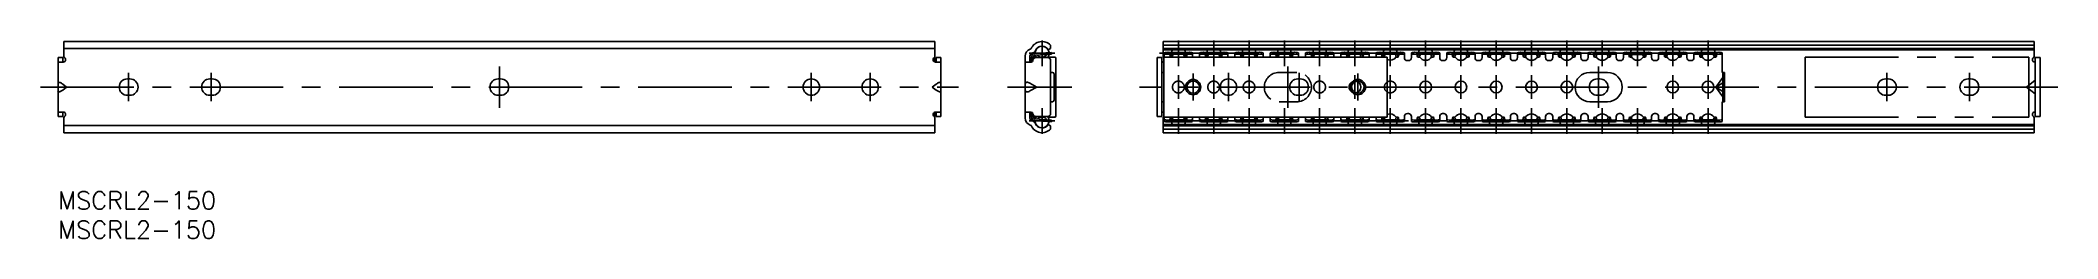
# Model space of a CAD drawing. Extents: x -3 to 340, y -8 to 26.
import ezdxf

# ---------------------------------------------------------------- set-up
doc = ezdxf.new("R2010")
doc.units = 0
doc.header["$LTSCALE"] = 0.5
for name, pattern in [('CENTER', [50.8, 31.75, -6.35, 6.35, -6.35]), ('DASHED', [19.05, 12.7, -6.35]), ('PHANTOM', [63.5, 31.75, -6.35, 6.35, -6.35, 6.35, -6.35])]:
    doc.linetypes.add(name, pattern=pattern)
for name, color, linetype in [('MSM_CENTER', 1, 'CENTER'), ('MSM_CONTINUOUS', 7, 'CONTINUOUS'), ('MSM_DASHED', 4, 'DASHED'), ('MSM_IMAGINARY', 6, 'PHANTOM'), ('MSM_NARROW', 5, 'CONTINUOUS'), ('MSM_PART_NUMBER', 7, 'CONTINUOUS')]:
    doc.layers.add(name, color=color, linetype=linetype)
doc.styles.get("Standard").update_dxf_attribs({"font": 'txt.shx', "height": 1.5, "bigfont": 'bigfont.shx'})

# ---------------------------------------------------------------- blocks, each defined once
blk = doc.blocks.new('*U29')
at = {"layer": 'MSM_PART_NUMBER'}
blk.add_text('MSCRL2-150', height=3, dxfattribs=at).set_placement((0, -3))
blk = doc.blocks.new('*U30')
at = {"layer": 'MSM_PART_NUMBER'}
blk.add_text('MSCRL2-150', height=3, dxfattribs=at).set_placement((0, -8))

msp = doc.modelspace()

# ---------------------------------------------------------------- linework, layer by layer
at = {"layer": 'MSM_CENTER'}
for p, q in [((167.2, 25.69), (167.2, 21.31)), ((190.37, 25.69), (190.37, 21.31)), ((196.37, 25.69), (196.37, 21.31)), ((202.37, 25.69), (202.37, 21.31)), ((208.37, 25.69), (208.37, 21.31)), ((214.37, 25.69), (214.37, 21.31)), ((220.37, 25.69), (220.37, 21.31)), ((226.37, 21.31), (226.37, 25.69)), ((232.37, 25.69), (232.37, 21.31)), ((238.37, 25.69), (238.37, 21.31)), ((244.37, 25.69), (244.37, 21.31)), ((250.37, 25.69), (250.37, 21.31)), ((256.37, 25.69), (256.37, 21.31)), ((262.37, 25.69), (262.37, 21.31)), ((268.37, 25.69), (268.37, 21.31)), ((274.37, 25.69), (274.37, 21.31)), ((280.37, 25.69), (280.37, 21.31)), ((75, 14.25), (75, 21.25)), ((169.39, 23.5), (165.01, 23.5)), ((187.18, 23.5), (282.56, 23.5)), ((208.97, 21.25), (208.97, 14.25)), ((261.77, 21.25), (261.77, 14.25)), ((-3, 17.75), (153, 17.75)), ((12, 15.35), (12, 20.15)), ((26, 15.35), (26, 20.15)), ((128, 15.35), (128, 20.15)), ((138, 15.35), (138, 20.15)), ((172.25, 17.75), (161.35, 17.75)), ((339.77, 17.75), (183.77, 17.75)), ((190.37, 19.75), (190.37, 15.75)), ((192.87, 20.05), (192.87, 15.45)), ((196.37, 19.75), (196.37, 15.75)), ((198.87, 20.15), (198.87, 15.35)), ((202.37, 19.75), (202.37, 15.75)), ((210.87, 20.15), (210.87, 15.35)), ((214.37, 19.75), (214.37, 15.75)), ((220.37, 19.75), (220.37, 15.75)), ((220.87, 20.05), (220.87, 15.45)), ((226.37, 19.75), (226.37, 15.75)), ((232.37, 19.75), (232.37, 15.75)), ((238.37, 19.75), (238.37, 15.75)), ((244.37, 19.75), (244.37, 15.75)), ((250.37, 19.75), (250.37, 15.75)), ((256.37, 19.75), (256.37, 15.75)), ((274.37, 19.75), (274.37, 15.75)), ((280.37, 19.75), (280.37, 15.75)), ((310.77, 20.15), (310.77, 15.35)), ((324.77, 20.15), (324.77, 15.35)), ((167.2, 14.19), (167.2, 9.81)), ((190.37, 9.81), (190.37, 14.19)), ((196.37, 9.81), (196.37, 14.19)), ((202.37, 9.81), (202.37, 14.19)), ((208.37, 9.81), (208.37, 14.19)), ((214.37, 9.81), (214.37, 14.19)), ((220.37, 9.81), (220.37, 14.19)), ((226.37, 14.19), (226.37, 9.81)), ((232.37, 9.81), (232.37, 14.19)), ((238.37, 9.81), (238.37, 14.19)), ((244.37, 9.81), (244.37, 14.19)), ((250.37, 9.81), (250.37, 14.19)), ((256.37, 9.81), (256.37, 14.19)), ((262.37, 9.81), (262.37, 14.19)), ((268.37, 9.81), (268.37, 14.19)), ((274.37, 9.81), (274.37, 14.19)), ((280.37, 9.81), (280.37, 14.19)), ((169.39, 12), (165.01, 12)), ((188.18, 12), (282.56, 12))]:
    msp.add_line(p, q, dxfattribs=at)
at = {"layer": 'MSM_CONTINUOUS'}
for p, q in [((149, 25.5), (1, 25.5)), ((1, 25.5), (1, 22.97)), ((1, 24.3), (149, 24.3)), ((149, 22.97), (149, 25.5)), ((165.37, 24.3), (165.17, 24.22)), ((168.24, 24.1), (168.63, 24.33)), ((168.63, 24.33), (168.63, 24.9)), ((335.77, 25.5), (187.77, 25.5)), ((187.77, 22.97), (187.77, 25.5)), ((335.77, 24.9), (187.77, 24.9)), ((335.77, 24.33), (187.77, 24.33)), ((335.77, 24.1), (187.77, 24.1)), ((335.77, 22.97), (335.77, 25.5)), ((0.8, 22.75), (0, 22.75)), ((0, 12.75), (0, 22.75)), ((0, 22), (0.9, 22)), ((0.8, 22.75), (0.8, 22)), ((148.8, 22.14), (148.8, 22.66)), ((148.9, 22.75), (148.9, 22.05)), ((149.1, 22), (150, 22)), ((149.2, 22.75), (150, 22.75)), ((149.2, 22.75), (149.2, 22)), ((150, 22.75), (150, 12.75)), ((164.35, 12.49), (164.35, 23.01)), ((164.35, 22), (165.35, 22)), ((165.15, 22), (165.15, 23.01)), ((165.4, 22), (165.4, 22.85)), ((165.47, 23.48), (165.66, 23.55)), ((165.7, 22.85), (165.7, 22.47)), ((165.9, 22.75), (165.9, 22.68)), ((165.96, 23.45), (168.78, 23.65)), ((168.8, 23.35), (165.98, 23.15)), ((166.09, 22.85), (166, 22.85)), ((168.15, 22.75), (166.15, 22.75)), ((166.26, 22.75), (166.25, 22.77)), ((168.15, 22.77), (168.14, 22.75)), ((169.35, 22.85), (168.31, 22.85)), ((168.65, 13.25), (168.65, 22.25)), ((168.78, 23.65), (168.8, 23.35)), ((169.55, 12.85), (169.55, 22.65)), ((187.57, 22.75), (186.77, 22.75)), ((186.77, 12.75), (186.77, 22.75)), ((187.57, 12.75), (187.57, 22.75)), ((187.57, 22), (187.67, 22)), ((187.87, 22.85), (225.87, 22.85)), ((187.87, 12.65), (187.87, 22.85)), ((187.97, 23.59), (187.97, 22.85)), ((191.97, 23.65), (188.77, 23.65)), ((191.97, 23.35), (188.77, 23.35)), ((188.91, 23.25), (188.91, 23.23)), ((189.15, 23.3), (189.49, 23.3)), ((191.24, 23.3), (191.58, 23.3)), ((191.82, 23.25), (191.82, 23.23)), ((192.77, 22.85), (192.77, 23.59)), ((193.97, 23.59), (193.97, 22.85)), ((197.97, 23.65), (194.77, 23.65)), ((197.97, 23.35), (194.77, 23.35)), ((194.91, 23.25), (194.91, 23.23)), ((195.15, 23.3), (195.49, 23.3)), ((197.24, 23.3), (197.58, 23.3)), ((197.82, 23.25), (197.82, 23.23)), ((198.77, 22.85), (198.77, 23.59)), ((199.97, 23.59), (199.97, 22.85)), ((203.97, 23.65), (200.77, 23.65)), ((203.97, 23.35), (200.77, 23.35)), ((200.91, 23.25), (200.91, 23.23)), ((201.15, 23.3), (201.49, 23.3)), ((203.24, 23.3), (203.58, 23.3)), ((203.82, 23.25), (203.82, 23.23)), ((204.77, 22.85), (204.77, 23.59)), ((205.97, 23.59), (205.97, 22.85)), ((209.97, 23.65), (206.77, 23.65)), ((209.97, 23.35), (206.77, 23.35)), ((206.91, 23.25), (206.91, 23.23)), ((207.15, 23.3), (207.49, 23.3)), ((209.24, 23.3), (209.58, 23.3)), ((209.82, 23.25), (209.82, 23.23)), ((210.77, 22.85), (210.77, 23.59)), ((211.97, 23.59), (211.97, 22.85)), ((215.97, 23.65), (212.77, 23.65)), ((215.97, 23.35), (212.77, 23.35)), ((212.91, 23.25), (212.91, 23.23)), ((213.15, 23.3), (213.49, 23.3)), ((215.24, 23.3), (215.58, 23.3)), ((215.82, 23.25), (215.82, 23.23)), ((216.77, 22.85), (216.77, 23.59)), ((217.97, 23.59), (217.97, 22.85)), ((221.97, 23.65), (218.77, 23.65)), ((221.97, 23.35), (218.77, 23.35)), ((218.91, 23.25), (218.91, 23.23)), ((219.15, 23.3), (219.49, 23.3)), ((221.24, 23.3), (221.58, 23.3)), ((221.82, 23.25), (221.82, 23.23)), ((222.77, 22.85), (222.77, 23.59)), ((223.97, 23.59), (223.97, 22.85)), ((227.97, 23.65), (224.77, 23.65)), ((227.97, 23.35), (224.77, 23.35)), ((224.91, 23.25), (224.91, 23.23)), ((225.49, 23.3), (225.15, 23.3)), ((225.87, 12.65), (225.87, 22.85)), ((227.58, 23.3), (227.24, 23.3)), ((227.39, 22.84), (227.69, 22.84)), ((227.82, 23.25), (227.82, 23.23)), ((228.77, 22.75), (228.77, 23.59)), ((229.47, 22.25), (229.27, 22.25)), ((229.97, 23.59), (229.97, 22.75)), ((233.97, 23.65), (230.77, 23.65)), ((233.97, 23.35), (230.77, 23.35)), ((230.91, 23.25), (230.91, 23.23)), ((231.05, 22.84), (231.34, 22.84)), ((231.49, 23.3), (231.15, 23.3)), ((233.58, 23.3), (233.24, 23.3)), ((233.39, 22.84), (233.69, 22.84)), ((233.82, 23.25), (233.82, 23.23)), ((234.77, 22.75), (234.77, 23.59)), ((235.47, 22.25), (235.27, 22.25)), ((235.97, 23.59), (235.97, 22.75)), ((239.97, 23.65), (236.77, 23.65)), ((239.97, 23.35), (236.77, 23.35)), ((236.91, 23.25), (236.91, 23.23)), ((237.05, 22.84), (237.34, 22.84)), ((237.49, 23.3), (237.15, 23.3)), ((239.58, 23.3), (239.24, 23.3)), ((239.39, 22.84), (239.69, 22.84)), ((239.82, 23.25), (239.82, 23.23)), ((240.77, 22.75), (240.77, 23.59)), ((241.47, 22.25), (241.27, 22.25)), ((241.97, 23.59), (241.97, 22.75)), ((245.97, 23.65), (242.77, 23.65)), ((245.97, 23.35), (242.77, 23.35)), ((242.91, 23.25), (242.91, 23.23)), ((243.05, 22.84), (243.34, 22.84)), ((243.49, 23.3), (243.15, 23.3)), ((245.58, 23.3), (245.24, 23.3)), ((245.39, 22.84), (245.69, 22.84)), ((245.82, 23.25), (245.82, 23.23)), ((246.77, 22.75), (246.77, 23.59)), ((247.47, 22.25), (247.27, 22.25)), ((247.97, 23.59), (247.97, 22.75)), ((251.97, 23.65), (248.77, 23.65)), ((251.97, 23.35), (248.77, 23.35)), ((248.91, 23.25), (248.91, 23.23)), ((249.05, 22.84), (249.34, 22.84)), ((249.49, 23.3), (249.15, 23.3)), ((251.58, 23.3), (251.24, 23.3)), ((251.39, 22.84), (251.69, 22.84)), ((251.82, 23.25), (251.82, 23.23)), ((252.77, 22.75), (252.77, 23.59)), ((253.47, 22.25), (253.27, 22.25)), ((253.97, 23.59), (253.97, 22.75)), ((257.97, 23.65), (254.77, 23.65)), ((257.97, 23.35), (254.77, 23.35)), ((254.91, 23.25), (254.91, 23.23)), ((255.05, 22.84), (255.34, 22.84)), ((255.49, 23.3), (255.15, 23.3)), ((257.58, 23.3), (257.24, 23.3)), ((257.39, 22.84), (257.69, 22.84)), ((257.82, 23.25), (257.82, 23.23)), ((258.77, 22.75), (258.77, 23.59)), ((259.47, 22.25), (259.27, 22.25)), ((259.97, 23.59), (259.97, 22.75)), ((263.97, 23.65), (260.77, 23.65)), ((263.97, 23.35), (260.77, 23.35)), ((260.91, 23.25), (260.91, 23.23)), ((261.05, 22.84), (261.34, 22.84)), ((261.49, 23.3), (261.15, 23.3)), ((263.58, 23.3), (263.24, 23.3)), ((263.39, 22.84), (263.69, 22.84)), ((263.82, 23.25), (263.82, 23.23)), ((264.77, 22.75), (264.77, 23.59)), ((265.47, 22.25), (265.27, 22.25)), ((265.97, 23.59), (265.97, 22.75)), ((269.97, 23.65), (266.77, 23.65)), ((269.97, 23.35), (266.77, 23.35)), ((266.91, 23.25), (266.91, 23.23)), ((267.05, 22.84), (267.34, 22.84)), ((269.58, 23.3), (267.15, 23.3)), ((269.39, 22.84), (269.69, 22.84)), ((269.82, 23.25), (269.82, 23.23)), ((270.77, 22.75), (270.77, 23.59)), ((271.47, 22.25), (271.27, 22.25)), ((271.97, 23.59), (271.97, 22.75)), ((275.97, 23.65), (272.77, 23.65)), ((275.97, 23.35), (272.77, 23.35)), ((272.91, 23.25), (272.91, 23.23)), ((273.05, 22.84), (273.34, 22.84)), ((273.49, 23.3), (273.15, 23.3)), ((275.58, 23.3), (275.24, 23.3)), ((275.39, 22.84), (275.69, 22.84)), ((275.82, 23.25), (275.82, 23.23)), ((276.77, 22.75), (276.77, 23.59)), ((277.47, 22.25), (277.27, 22.25)), ((277.97, 23.59), (277.97, 22.75)), ((281.97, 23.65), (278.77, 23.65)), ((281.97, 23.35), (278.77, 23.35)), ((278.91, 23.25), (278.91, 23.23)), ((279.05, 22.84), (279.34, 22.84)), ((279.49, 23.3), (279.15, 23.3)), ((281.58, 23.3), (281.24, 23.3)), ((281.39, 22.84), (281.69, 22.84)), ((281.82, 23.25), (281.82, 23.23)), ((282.77, 20.25), (282.77, 23.59)), ((335.97, 22), (335.87, 22)), ((335.97, 22.75), (336.77, 22.75)), ((335.97, 12.75), (335.97, 22.75)), ((336.77, 12.75), (336.77, 22.75)), ((1.46, 17.75), (0.8, 18.26)), ((0.8, 17.24), (1.46, 17.75)), ((11.8, 19.15), (12.2, 19.15)), ((25.8, 19.15), (26.2, 19.15)), ((74.8, 19.15), (75.2, 19.15)), ((148.54, 17.75), (149.2, 18.26)), ((149.2, 17.24), (148.54, 17.75)), ((165.15, 18.41), (166.29, 17.75)), ((166.29, 17.75), (165.15, 17.09)), ((168.65, 20.25), (168.95, 20.25)), ((169.25, 19.95), (169.25, 15.55)), ((187.57, 20.25), (187.87, 20.25)), ((211.07, 19.15), (210.67, 19.15)), ((263.27, 20.25), (260.27, 20.25)), ((261.97, 19.15), (261.57, 19.15)), ((282.87, 19.4), (281.67, 17.75)), ((282.87, 18.5), (281.67, 17.75)), ((282.87, 17), (281.67, 17.75)), ((282.87, 16.1), (281.67, 17.75)), ((283.17, 20.25), (282.77, 20.25)), ((282.87, 15.25), (282.87, 20.25)), ((283.17, 20.25), (283.17, 15.25)), ((310.97, 19.15), (310.57, 19.15)), ((324.97, 19.15), (324.57, 19.15)), ((335.97, 18.9), (334.47, 17.75)), ((334.47, 17.75), (335.97, 16.6)), ((12.2, 16.35), (11.8, 16.35)), ((26.2, 16.35), (25.8, 16.35)), ((75.2, 16.35), (74.8, 16.35)), ((168.95, 15.25), (168.65, 15.25)), ((187.87, 15.25), (187.57, 15.25)), ((210.67, 16.35), (211.07, 16.35)), ((260.27, 15.25), (263.27, 15.25)), ((261.57, 16.35), (261.97, 16.35)), ((283.17, 15.25), (282.77, 15.25)), ((282.77, 15.25), (282.77, 11.91)), ((310.57, 16.35), (310.97, 16.35)), ((324.57, 16.35), (324.97, 16.35)), ((0.9, 13.5), (0, 13.5)), ((0.8, 12.75), (0, 12.75)), ((0.8, 13.5), (0.8, 12.75)), ((1, 10), (1, 12.53)), ((1, 11.2), (149, 11.2)), ((148.8, 13.36), (148.8, 12.84)), ((148.9, 13.45), (148.9, 12.75)), ((149, 10), (149, 12.53)), ((149.1, 13.5), (150, 13.5)), ((149.2, 13.5), (149.2, 12.75)), ((149.2, 12.75), (150, 12.75)), ((165.35, 13.5), (164.35, 13.5)), ((165.15, 12.49), (165.15, 13.5)), ((165.17, 11.28), (165.37, 11.2)), ((165.4, 13.5), (165.4, 12.65)), ((165.66, 11.95), (165.47, 12.02)), ((165.7, 12.65), (165.7, 13.03)), ((165.9, 12.82), (165.9, 12.75)), ((165.96, 12.05), (168.78, 11.85)), ((168.8, 12.15), (165.98, 12.35)), ((166, 12.65), (166.09, 12.65)), ((166.15, 12.75), (168.15, 12.75)), ((166.25, 12.73), (166.26, 12.75)), ((168.14, 12.75), (168.15, 12.73)), ((168.63, 11.17), (168.24, 11.4)), ((168.31, 12.65), (169.35, 12.65)), ((168.63, 10.6), (168.63, 11.17)), ((168.78, 11.85), (168.8, 12.15)), ((187.57, 12.75), (186.77, 12.75)), ((187.67, 13.5), (187.57, 13.5)), ((187.77, 10), (187.77, 12.53)), ((335.77, 11.4), (187.77, 11.4)), ((335.77, 11.17), (187.77, 11.17)), ((335.77, 10.6), (187.77, 10.6)), ((187.87, 12.65), (225.87, 12.65)), ((187.97, 11.91), (187.97, 12.65)), ((191.97, 12.15), (188.77, 12.15)), ((191.97, 11.85), (188.77, 11.85)), ((188.91, 12.25), (188.91, 12.27)), ((189.15, 12.2), (189.49, 12.2)), ((191.24, 12.2), (191.58, 12.2)), ((191.82, 12.25), (191.82, 12.27)), ((192.77, 12.65), (192.77, 11.91)), ((193.97, 11.91), (193.97, 12.65)), ((197.97, 12.15), (194.77, 12.15)), ((197.97, 11.85), (194.77, 11.85)), ((194.91, 12.25), (194.91, 12.27)), ((195.15, 12.2), (195.49, 12.2)), ((197.24, 12.2), (197.58, 12.2)), ((197.82, 12.25), (197.82, 12.27)), ((198.77, 12.65), (198.77, 11.91)), ((199.97, 11.91), (199.97, 12.65)), ((203.97, 12.15), (200.77, 12.15)), ((203.97, 11.85), (200.77, 11.85)), ((200.91, 12.25), (200.91, 12.27)), ((201.15, 12.2), (201.49, 12.2)), ((203.24, 12.2), (203.58, 12.2)), ((203.82, 12.25), (203.82, 12.27)), ((204.77, 12.65), (204.77, 11.91)), ((205.97, 11.91), (205.97, 12.65)), ((209.97, 12.15), (206.77, 12.15)), ((209.97, 11.85), (206.77, 11.85)), ((206.91, 12.25), (206.91, 12.27)), ((207.15, 12.2), (207.49, 12.2)), ((209.24, 12.2), (209.58, 12.2)), ((209.82, 12.25), (209.82, 12.27)), ((210.77, 12.65), (210.77, 11.91)), ((211.97, 11.91), (211.97, 12.65)), ((215.97, 12.15), (212.77, 12.15)), ((215.97, 11.85), (212.77, 11.85)), ((212.91, 12.25), (212.91, 12.27)), ((213.15, 12.2), (213.49, 12.2)), ((215.24, 12.2), (215.58, 12.2)), ((215.82, 12.25), (215.82, 12.27)), ((216.77, 12.65), (216.77, 11.91)), ((217.97, 11.91), (217.97, 12.65)), ((221.97, 12.15), (218.77, 12.15)), ((221.97, 11.85), (218.77, 11.85)), ((218.91, 12.25), (218.91, 12.27)), ((219.15, 12.2), (219.49, 12.2)), ((221.24, 12.2), (221.58, 12.2)), ((221.82, 12.25), (221.82, 12.27)), ((222.77, 12.65), (222.77, 11.91)), ((223.97, 11.91), (223.97, 12.65)), ((227.97, 12.15), (224.77, 12.15)), ((227.97, 11.85), (224.77, 11.85)), ((224.91, 12.25), (224.91, 12.27)), ((225.49, 12.2), (225.15, 12.2)), ((227.58, 12.2), (227.24, 12.2)), ((227.39, 12.66), (227.69, 12.66)), ((227.82, 12.25), (227.82, 12.27)), ((228.77, 12.75), (228.77, 11.91)), ((229.47, 13.25), (229.27, 13.25)), ((229.97, 11.91), (229.97, 12.75)), ((233.97, 12.15), (230.77, 12.15)), ((233.97, 11.85), (230.77, 11.85)), ((230.91, 12.25), (230.91, 12.27)), ((231.05, 12.66), (231.34, 12.66)), ((231.49, 12.2), (231.15, 12.2)), ((233.58, 12.2), (233.24, 12.2)), ((233.39, 12.66), (233.69, 12.66)), ((233.82, 12.25), (233.82, 12.27)), ((234.77, 12.75), (234.77, 11.91)), ((235.47, 13.25), (235.27, 13.25)), ((235.97, 11.91), (235.97, 12.75)), ((239.97, 12.15), (236.77, 12.15)), ((239.97, 11.85), (236.77, 11.85)), ((236.91, 12.25), (236.91, 12.27)), ((237.05, 12.66), (237.34, 12.66)), ((237.49, 12.2), (237.15, 12.2)), ((239.58, 12.2), (239.24, 12.2)), ((239.39, 12.66), (239.69, 12.66)), ((239.82, 12.25), (239.82, 12.27)), ((240.77, 12.75), (240.77, 11.91)), ((241.47, 13.25), (241.27, 13.25)), ((241.97, 11.91), (241.97, 12.75)), ((245.97, 12.15), (242.77, 12.15)), ((245.97, 11.85), (242.77, 11.85)), ((242.91, 12.25), (242.91, 12.27)), ((243.05, 12.66), (243.34, 12.66)), ((243.49, 12.2), (243.15, 12.2)), ((245.58, 12.2), (245.24, 12.2)), ((245.39, 12.66), (245.69, 12.66)), ((245.82, 12.25), (245.82, 12.27)), ((246.77, 12.75), (246.77, 11.91)), ((247.47, 13.25), (247.27, 13.25)), ((247.97, 11.91), (247.97, 12.75)), ((251.97, 12.15), (248.77, 12.15)), ((251.97, 11.85), (248.77, 11.85)), ((248.91, 12.25), (248.91, 12.27)), ((249.05, 12.66), (249.34, 12.66)), ((249.49, 12.2), (249.15, 12.2)), ((251.58, 12.2), (251.24, 12.2)), ((251.39, 12.66), (251.69, 12.66)), ((251.82, 12.25), (251.82, 12.27)), ((252.77, 12.75), (252.77, 11.91)), ((253.47, 13.25), (253.27, 13.25)), ((253.97, 11.91), (253.97, 12.75)), ((257.97, 12.15), (254.77, 12.15)), ((257.97, 11.85), (254.77, 11.85)), ((254.91, 12.25), (254.91, 12.27)), ((255.05, 12.66), (255.34, 12.66)), ((255.49, 12.2), (255.15, 12.2)), ((257.58, 12.2), (257.24, 12.2)), ((257.39, 12.66), (257.69, 12.66)), ((257.82, 12.25), (257.82, 12.27)), ((258.77, 12.75), (258.77, 11.91)), ((259.47, 13.25), (259.27, 13.25)), ((259.97, 11.91), (259.97, 12.75)), ((263.97, 12.15), (260.77, 12.15)), ((263.97, 11.85), (260.77, 11.85)), ((260.91, 12.25), (260.91, 12.27)), ((261.05, 12.66), (261.34, 12.66)), ((261.49, 12.2), (261.15, 12.2)), ((263.58, 12.2), (263.24, 12.2)), ((263.39, 12.66), (263.69, 12.66)), ((263.82, 12.25), (263.82, 12.27)), ((264.77, 12.75), (264.77, 11.91)), ((265.47, 13.25), (265.27, 13.25)), ((265.97, 11.91), (265.97, 12.75)), ((269.97, 12.15), (266.77, 12.15)), ((269.97, 11.85), (266.77, 11.85)), ((266.91, 12.25), (266.91, 12.27)), ((267.05, 12.66), (267.34, 12.66)), ((267.49, 12.2), (267.15, 12.2)), ((269.58, 12.2), (269.24, 12.2)), ((269.39, 12.66), (269.69, 12.66)), ((269.82, 12.25), (269.82, 12.27)), ((270.77, 12.75), (270.77, 11.91)), ((271.47, 13.25), (271.27, 13.25)), ((271.97, 11.91), (271.97, 12.75)), ((275.97, 12.15), (272.77, 12.15)), ((275.97, 11.85), (272.77, 11.85)), ((272.91, 12.25), (272.91, 12.27)), ((273.05, 12.66), (273.34, 12.66)), ((273.49, 12.2), (273.15, 12.2)), ((275.58, 12.2), (275.24, 12.2)), ((275.39, 12.66), (275.69, 12.66)), ((275.82, 12.25), (275.82, 12.27)), ((276.77, 12.75), (276.77, 11.91)), ((277.47, 13.25), (277.27, 13.25)), ((277.97, 11.91), (277.97, 12.75)), ((281.97, 12.15), (278.77, 12.15)), ((281.97, 11.85), (278.77, 11.85)), ((278.91, 12.25), (278.91, 12.27)), ((279.05, 12.66), (279.34, 12.66)), ((279.49, 12.2), (279.15, 12.2)), ((281.58, 12.2), (281.24, 12.2)), ((281.39, 12.66), (281.69, 12.66)), ((281.82, 12.25), (281.82, 12.27)), ((335.77, 10), (335.77, 12.53)), ((335.87, 13.5), (335.97, 13.5)), ((335.97, 12.75), (336.77, 12.75)), ((1, 10), (149, 10)), ((187.77, 10), (335.77, 10))]:
    msp.add_line(p, q, dxfattribs=at)
for centre, radius in [((128, 17.75), 1.4), ((138, 17.75), 1.4), ((192.87, 17.75), 1.06), ((198.87, 17.75), 1.4), ((220.87, 17.75), 1.06), ((232.37, 17.75), 1), ((238.37, 17.75), 1), ((244.37, 17.75), 1), ((250.37, 17.75), 1), ((256.37, 17.75), 1), ((274.37, 17.75), 1), ((280.37, 17.75), 1)]:
    msp.add_circle(centre, radius, dxfattribs=at)
for centre, radius, start, end in [((165.65, 23.01), 1.3, 111.7, 180), ((167.2, 23.5), 2, 44.3568, 156.5216), ((167.2, 23.5), 1.19, 5.9004, 182.0996), ((167.2, 23.5), 1.2, 30, 156.5216), ((190.37, 23.5), 1.19, 149.7385, 172.7613), ((190.37, 23.5), 1.19, 7.2387, 30.2615), ((196.37, 23.5), 1.19, 149.7385, 172.7613), ((196.37, 23.5), 1.19, 7.2387, 30.2615), ((202.37, 23.5), 1.19, 149.7385, 172.7613), ((202.37, 23.5), 1.19, 7.2387, 30.2615), ((208.37, 23.5), 1.19, 149.7385, 172.7613), ((208.37, 23.5), 1.19, 7.2387, 30.2615), ((214.37, 23.5), 1.19, 149.7385, 172.7613), ((214.37, 23.5), 1.19, 7.2387, 30.2615), ((220.37, 23.5), 1.19, 149.7385, 172.7613), ((220.37, 23.5), 1.19, 7.2387, 30.2615), ((226.37, 23.5), 1.19, 149.7385, 172.7625), ((226.37, 23.5), 1.19, 7.2375, 30.2615), ((232.37, 23.5), 1.19, 149.7385, 172.7613), ((232.37, 23.5), 1.19, 7.2387, 30.2615), ((238.37, 23.5), 1.19, 149.7385, 172.7613), ((238.37, 23.5), 1.19, 7.2387, 30.2615), ((244.37, 23.5), 1.19, 149.7385, 172.7613), ((244.37, 23.5), 1.19, 7.2387, 30.2615), ((250.37, 23.5), 1.19, 149.7385, 172.7613), ((250.37, 23.5), 1.19, 7.2387, 30.2615), ((256.37, 23.5), 1.19, 149.7385, 172.7613), ((256.37, 23.5), 1.19, 7.2387, 30.2615), ((262.37, 23.5), 1.19, 149.7385, 172.7613), ((262.37, 23.5), 1.19, 7.2387, 30.2615), ((268.37, 23.5), 1.19, 149.7385, 172.7613), ((268.37, 23.5), 1.19, 7.2387, 30.2615), ((274.37, 23.5), 1.19, 149.7385, 172.7613), ((274.37, 23.5), 1.19, 7.2387, 30.2615), ((280.37, 23.5), 1.19, 149.7385, 172.7613), ((280.37, 23.5), 1.19, 7.2387, 30.2615), ((0.9, 22.4), 0.4, 270, 55.1501), ((1.3, 22.97), 0.3, 180, 235.1501), ((149.1, 22.4), 0.4, 124.8499, 270), ((148.7, 22.97), 0.3, 304.8499, 0), ((165.65, 23.01), 0.5, 111.7, 180), ((165.35, 22.3), 0.3, 270, 356.4167), ((166, 22.85), 0.6, 94, 180), ((166.15, 22.25), 0.5, 90, 176.4167), ((165.37, 24.3), 0.8, 291.7, 336.5216), ((166, 22.85), 0.3, 94, 180), ((166, 22.75), 0.1, 90, 180), ((167.2, 23.5), 1.19, 196.639, 219.0442), ((166.09, 22.65), 0.2, 37.3832, 90), ((167.17, 24), 1.16, 225.0872, 322.9128), ((167.2, 23.5), 1.19, 320.9557, 351.3611), ((168.31, 22.65), 0.2, 90, 142.6168), ((168.15, 22.25), 0.5, 0, 90), ((169.35, 22.65), 0.2, 0, 90), ((187.67, 22.4), 0.4, 269.9985, 300.0009), ((188.07, 22.97), 0.3, 180, 228.1897), ((188.57, 20.74), 2.92, 86.086, 101.8946), ((188.57, 20.44), 2.92, 86.086, 101.8946), ((189.13, 22.86), 0.44, 86.8431, 119.3489), ((190.37, 23.49), 1.48, 190.1694, 205.9112), ((190.54, 22.73), 1.5, 157.6546, 175.4577), ((190.49, 22.73), 1.15, 150.4587, 174.1625), ((190.37, 23.5), 1.19, 211.2835, 213.0861), ((190.37, 9.56), 13.77, 86.3463, 93.6537), ((190.24, 22.73), 1.15, 5.8303, 29.5502), ((190.37, 23.5), 1.19, 326.9139, 328.7168), ((191.6, 22.86), 0.439, 60.6491, 93.159), ((190.2, 22.73), 1.5, 4.5226, 22.3651), ((190.37, 23.49), 1.48, 334.0888, 349.8299), ((192.17, 20.74), 2.92, 78.1056, 93.9138), ((192.17, 20.44), 2.92, 78.1056, 93.9138), ((194.57, 20.74), 2.92, 86.086, 101.8946), ((194.57, 20.44), 2.92, 86.086, 101.8946), ((195.13, 22.86), 0.44, 86.8431, 119.3489), ((196.37, 23.49), 1.48, 190.1694, 205.9112), ((196.54, 22.73), 1.5, 157.6546, 175.4577), ((196.49, 22.73), 1.15, 150.4587, 174.1625), ((196.37, 23.5), 1.19, 211.2835, 213.0861), ((196.37, 9.56), 13.77, 86.3463, 93.6537), ((196.24, 22.73), 1.15, 5.8303, 29.5502), ((196.37, 23.5), 1.19, 326.9139, 328.7168), ((197.6, 22.86), 0.439, 60.6491, 93.159), ((196.2, 22.73), 1.5, 4.5226, 22.3651), ((196.37, 23.49), 1.48, 334.0888, 349.8299), ((198.17, 20.74), 2.92, 78.1056, 93.9138), ((198.17, 20.44), 2.92, 78.1056, 93.9138), ((200.57, 20.74), 2.92, 86.086, 101.8946), ((200.57, 20.44), 2.92, 86.086, 101.8946), ((201.13, 22.86), 0.44, 86.8431, 119.3489), ((202.37, 23.49), 1.48, 190.1694, 205.9112), ((202.54, 22.73), 1.5, 157.6546, 175.4577), ((202.49, 22.73), 1.15, 150.4587, 174.1625), ((202.37, 23.5), 1.19, 211.2835, 213.0861), ((202.37, 9.56), 13.77, 86.3463, 93.6537), ((202.24, 22.73), 1.15, 5.8303, 29.5502), ((202.37, 23.5), 1.19, 326.9139, 328.7168), ((203.6, 22.86), 0.439, 60.6491, 93.159), ((202.2, 22.73), 1.5, 4.5226, 22.3651), ((202.37, 23.49), 1.48, 334.0888, 349.8299), ((204.17, 20.74), 2.92, 78.1056, 93.9138), ((204.17, 20.44), 2.92, 78.1056, 93.9138), ((206.57, 20.74), 2.92, 86.086, 101.8946), ((206.57, 20.44), 2.92, 86.086, 101.8946), ((207.13, 22.86), 0.44, 86.8431, 119.3489), ((208.37, 23.49), 1.48, 190.1694, 205.9112), ((208.54, 22.73), 1.5, 157.6546, 175.4577), ((208.49, 22.73), 1.15, 150.4587, 174.1625), ((208.37, 23.5), 1.19, 211.2835, 213.0861), ((208.37, 9.56), 13.77, 86.3463, 93.6537), ((208.24, 22.73), 1.15, 5.8303, 29.5502), ((208.37, 23.5), 1.19, 326.9139, 328.7168), ((209.6, 22.86), 0.439, 60.6491, 93.159), ((208.2, 22.73), 1.5, 4.5226, 22.3651), ((208.37, 23.49), 1.48, 334.0888, 349.8299), ((210.17, 20.74), 2.92, 78.1056, 93.9138), ((210.17, 20.44), 2.92, 78.1056, 93.9138), ((212.57, 20.74), 2.92, 86.086, 101.8946), ((212.57, 20.44), 2.92, 86.086, 101.8946), ((213.13, 22.86), 0.44, 86.8431, 119.3489), ((214.37, 23.49), 1.48, 190.1694, 205.9112), ((214.54, 22.73), 1.5, 157.6546, 175.4577), ((214.49, 22.73), 1.15, 150.4587, 174.1625), ((214.37, 23.5), 1.19, 211.2835, 213.0861), ((214.37, 9.56), 13.77, 86.3463, 93.6537), ((214.24, 22.73), 1.15, 5.8303, 29.5502), ((214.37, 23.5), 1.19, 326.9139, 328.7168), ((215.6, 22.86), 0.439, 60.6491, 93.159), ((214.2, 22.73), 1.5, 4.5226, 22.3651), ((214.37, 23.49), 1.48, 334.0888, 349.8299), ((216.17, 20.74), 2.92, 78.1056, 93.9138), ((216.17, 20.44), 2.92, 78.1056, 93.9138), ((218.57, 20.74), 2.92, 86.086, 101.8946), ((218.57, 20.44), 2.92, 86.086, 101.8946), ((219.13, 22.86), 0.44, 86.8431, 119.3489), ((220.37, 23.49), 1.48, 190.1694, 205.9112), ((220.54, 22.73), 1.5, 157.6546, 175.4577), ((220.49, 22.73), 1.15, 150.4587, 174.1625), ((220.37, 23.5), 1.19, 211.2835, 213.0861), ((220.37, 9.56), 13.77, 86.3463, 93.6537), ((220.24, 22.73), 1.15, 5.8303, 29.5502), ((220.37, 23.5), 1.19, 326.9139, 328.7168), ((221.6, 22.86), 0.439, 60.6491, 93.159), ((220.2, 22.73), 1.5, 4.5226, 22.3651), ((220.37, 23.49), 1.48, 334.0888, 349.8299), ((222.17, 20.74), 2.92, 78.1056, 93.9138), ((222.17, 20.44), 2.92, 78.1056, 93.9138), ((224.57, 20.74), 2.92, 86.0861, 101.8945), ((224.57, 20.44), 2.92, 86.0861, 101.8945), ((225.13, 22.86), 0.439, 86.841, 119.3509), ((226.37, 23.49), 1.48, 190.1701, 205.9112), ((226.54, 22.73), 1.5, 157.6349, 175.4774), ((226.49, 22.73), 1.15, 150.4498, 174.1697), ((226.37, 23.5), 1.19, 211.2832, 213.0861), ((226.37, 9.56), 13.77, 86.3463, 93.6537), ((226.37, 23.5), 1.19, 245.1693, 328.647), ((226.26, 22.74), 1.13, 4.8463, 29.6761), ((227.6, 22.86), 0.44, 60.6511, 93.1569), ((226.22, 22.74), 1.47, 3.8228, 22.4339), ((226.4, 23.49), 1.44, 333.2963, 349.9178), ((228.17, 20.74), 2.92, 78.1055, 93.9139), ((228.17, 20.44), 2.92, 78.1055, 93.9139), ((229.27, 22.75), 0.5, 180, 270), ((229.47, 22.75), 0.5, 270, 0), ((230.57, 20.74), 2.92, 86.0862, 101.8944), ((230.57, 20.44), 2.92, 86.0862, 101.8944), ((231.13, 22.86), 0.439, 86.841, 119.3509), ((232.37, 23.49), 1.48, 190.1701, 206.4194), ((232.54, 22.73), 1.5, 157.6341, 175.9309), ((232.51, 22.72), 1.18, 150.5761, 174.388), ((232.37, 23.5), 1.19, 211.2214, 328.7165), ((232.37, 9.56), 13.77, 86.3463, 93.6537), ((232.24, 22.73), 1.15, 5.2509, 29.5413), ((233.6, 22.86), 0.44, 60.6511, 93.1569), ((232.19, 22.73), 1.5, 4.0872, 22.347), ((232.37, 23.49), 1.48, 333.5806, 349.8306), ((234.17, 20.74), 2.92, 78.1055, 93.9139), ((234.17, 20.44), 2.92, 78.1055, 93.9139), ((235.27, 22.75), 0.5, 180, 270), ((235.47, 22.75), 0.5, 270, 0), ((236.57, 20.74), 2.92, 86.0862, 101.8944), ((236.57, 20.44), 2.92, 86.0862, 101.8944), ((237.13, 22.86), 0.439, 86.841, 119.3509), ((238.37, 23.49), 1.48, 190.1701, 206.4194), ((238.54, 22.73), 1.5, 157.6341, 175.9309), ((238.51, 22.72), 1.18, 150.5761, 174.388), ((238.37, 23.5), 1.19, 211.2214, 328.7165), ((238.37, 9.56), 13.77, 86.3463, 93.6537), ((238.24, 22.73), 1.15, 5.2509, 29.5413), ((239.6, 22.86), 0.44, 60.6511, 93.1569), ((238.19, 22.73), 1.5, 4.0872, 22.347), ((238.37, 23.49), 1.48, 333.5806, 349.8306), ((240.17, 20.74), 2.92, 78.1055, 93.9139), ((240.17, 20.44), 2.92, 78.1055, 93.9139), ((241.27, 22.75), 0.5, 180, 270), ((241.47, 22.75), 0.5, 270, 0), ((242.57, 20.74), 2.92, 86.0862, 101.8944), ((242.57, 20.44), 2.92, 86.0862, 101.8944), ((243.13, 22.86), 0.439, 86.841, 119.3509), ((244.37, 23.49), 1.48, 190.1701, 206.4194), ((244.54, 22.73), 1.5, 157.6341, 175.9309), ((244.51, 22.72), 1.18, 150.5761, 174.388), ((244.37, 23.5), 1.19, 211.2214, 328.7165), ((244.37, 9.56), 13.77, 86.3463, 93.6537), ((244.24, 22.73), 1.15, 5.2509, 29.5413), ((245.6, 22.86), 0.44, 60.6511, 93.1569), ((244.19, 22.73), 1.5, 4.0872, 22.347), ((244.37, 23.49), 1.48, 333.5806, 349.8306), ((246.17, 20.74), 2.92, 78.1055, 93.9139), ((246.17, 20.44), 2.92, 78.1055, 93.9139), ((247.27, 22.75), 0.5, 180, 270), ((247.47, 22.75), 0.5, 270, 0), ((248.57, 20.74), 2.92, 86.0862, 101.8944), ((248.57, 20.44), 2.92, 86.0862, 101.8944), ((249.13, 22.86), 0.439, 86.841, 119.3509), ((250.37, 23.49), 1.48, 190.1701, 206.4194), ((250.54, 22.73), 1.5, 157.6341, 175.9309), ((250.51, 22.72), 1.18, 150.5761, 174.388), ((250.37, 23.5), 1.19, 211.2214, 328.7165), ((250.37, 9.56), 13.77, 86.3463, 93.6537), ((250.24, 22.73), 1.15, 5.2509, 29.5413), ((251.6, 22.86), 0.44, 60.6511, 93.1569), ((250.19, 22.73), 1.5, 4.0872, 22.347), ((250.37, 23.49), 1.48, 333.5806, 349.8306), ((252.17, 20.74), 2.92, 78.1055, 93.9139), ((252.17, 20.44), 2.92, 78.1055, 93.9139), ((253.27, 22.75), 0.5, 180, 270), ((253.47, 22.75), 0.5, 270, 0), ((254.57, 20.74), 2.92, 86.0862, 101.8944), ((254.57, 20.44), 2.92, 86.0862, 101.8944), ((255.13, 22.86), 0.439, 86.841, 119.3509), ((256.37, 23.49), 1.48, 190.1701, 206.4194), ((256.54, 22.73), 1.5, 157.6341, 175.9309), ((256.51, 22.72), 1.18, 150.5761, 174.388), ((256.37, 23.5), 1.19, 211.2214, 328.7165), ((256.37, 9.56), 13.77, 86.3463, 93.6537), ((256.24, 22.73), 1.15, 5.2509, 29.5413), ((257.6, 22.86), 0.44, 60.6511, 93.1569), ((256.19, 22.73), 1.5, 4.0872, 22.347), ((256.37, 23.49), 1.48, 333.5806, 349.8306), ((258.17, 20.74), 2.92, 78.1055, 93.9139), ((258.17, 20.44), 2.92, 78.1055, 93.9139), ((259.27, 22.75), 0.5, 180, 270), ((259.47, 22.75), 0.5, 270, 0), ((260.57, 20.74), 2.92, 86.0862, 101.8944), ((260.57, 20.44), 2.92, 86.0862, 101.8944), ((261.13, 22.86), 0.439, 86.841, 119.3509), ((262.37, 23.49), 1.48, 190.1701, 206.4194), ((262.54, 22.73), 1.5, 157.6341, 175.9309), ((262.51, 22.72), 1.18, 150.5761, 174.388), ((262.37, 23.5), 1.19, 211.2214, 328.7165), ((262.37, 9.56), 13.77, 86.3463, 93.6537), ((262.24, 22.73), 1.15, 5.2509, 29.5413), ((263.6, 22.86), 0.44, 60.6511, 93.1569), ((262.19, 22.73), 1.5, 4.0872, 22.347), ((262.37, 23.49), 1.48, 333.5806, 349.8306), ((264.17, 20.74), 2.92, 78.1055, 93.9139), ((264.17, 20.44), 2.92, 78.1055, 93.9139), ((265.27, 22.75), 0.5, 180, 270), ((265.47, 22.75), 0.5, 270, 0), ((266.57, 20.74), 2.92, 86.0862, 101.8944), ((266.57, 20.44), 2.92, 86.0862, 101.8944), ((267.13, 22.86), 0.439, 86.841, 119.3509), ((268.37, 23.49), 1.48, 190.1701, 206.4194), ((268.54, 22.73), 1.5, 157.6341, 175.9309), ((268.51, 22.72), 1.18, 150.5761, 174.388), ((268.37, 23.5), 1.19, 211.2214, 328.7165), ((268.37, 9.56), 13.77, 86.3463, 93.6537), ((268.24, 22.73), 1.15, 5.2509, 29.5413), ((269.6, 22.86), 0.44, 60.6511, 93.1569), ((268.19, 22.73), 1.5, 4.0872, 22.347), ((268.37, 23.49), 1.48, 333.5806, 349.8306), ((270.17, 20.74), 2.92, 78.1055, 93.9139), ((270.17, 20.44), 2.92, 78.1055, 93.9139), ((271.27, 22.75), 0.5, 180, 270), ((271.47, 22.75), 0.5, 270, 0), ((272.57, 20.74), 2.92, 86.0862, 101.8944), ((272.57, 20.44), 2.92, 86.0862, 101.8944), ((273.13, 22.86), 0.439, 86.841, 119.3509), ((274.37, 23.49), 1.48, 190.1701, 206.4194), ((274.54, 22.73), 1.5, 157.6341, 175.9309), ((274.51, 22.72), 1.18, 150.5761, 174.388), ((274.37, 23.5), 1.19, 211.2214, 328.7165), ((274.37, 9.56), 13.77, 86.3463, 93.6537), ((274.24, 22.73), 1.15, 5.2509, 29.5413), ((275.6, 22.86), 0.44, 60.6511, 93.1569), ((274.19, 22.73), 1.5, 4.0872, 22.347), ((274.37, 23.49), 1.48, 333.5806, 349.8306), ((276.17, 20.74), 2.92, 78.1055, 93.9139), ((276.17, 20.44), 2.92, 78.1055, 93.9139), ((277.27, 22.75), 0.5, 180, 270), ((277.47, 22.75), 0.5, 270, 0), ((278.57, 20.74), 2.92, 86.0862, 101.8944), ((278.57, 20.44), 2.92, 86.0862, 101.8944), ((279.13, 22.86), 0.439, 86.841, 119.3509), ((280.37, 23.49), 1.48, 190.1701, 206.4194), ((280.54, 22.73), 1.5, 157.6341, 175.9309), ((280.51, 22.72), 1.18, 150.5761, 174.388), ((280.37, 23.5), 1.19, 211.2214, 328.7165), ((280.37, 9.56), 13.77, 86.3463, 93.6537), ((280.24, 22.73), 1.15, 5.2509, 29.5413), ((281.6, 22.86), 0.44, 60.6511, 93.1569), ((280.19, 22.73), 1.5, 4.0872, 22.347), ((280.37, 23.49), 1.48, 333.5806, 349.8306), ((282.17, 20.74), 2.92, 78.1055, 93.9139), ((282.17, 20.44), 2.92, 78.1055, 93.9139), ((335.87, 22.4), 0.4, 124.8499, 270), ((335.47, 22.97), 0.3, 304.8499, 0), ((0.16, 18.41), 0.159, 108.8792, 179.057), ((0.16, 18.03), 0.533, 63.6888, 96.0606), ((-0.63, 16.41), 2.34, 52.2701, 63.8373), ((-0.48, 18.87), 2.07, 295.0298, 308.1065), ((11.8, 17.75), 1.4, 90, 270), ((12.2, 17.75), 1.4, 270, 90), ((25.8, 17.75), 1.4, 90, 270), ((26.2, 17.75), 1.4, 270, 90), ((74.8, 17.75), 1.4, 90, 270), ((75.2, 17.75), 1.4, 270, 90), ((150.37, 16.8), 1.86, 112.6057, 128.6904), ((150.37, 18.7), 1.86, 231.3096, 247.3943), ((149.84, 18.1), 0.461, 86.4145, 113.8281), ((149.84, 18.4), 0.159, 2.4988, 81.7205), ((164.65, 18.26), 0.304, 103.3023, 180.7485), ((164.65, 17.24), 0.304, 179.2515, 256.6977), ((164.68, 17.97), 0.598, 74.4691, 98.9108), ((164.52, 17.34), 1.24, 59.3389, 75.0443), ((168.95, 19.95), 0.3, 0, 90), ((210.67, 17.75), 1.4, 90, 270), ((211.07, 17.75), 1.4, 270, 90), ((220.37, 17.75), 1, 277.6897, 82.3103), ((226.37, 17.75), 1, 240, 120), ((260.27, 17.75), 2.5, 90, 270), ((261.57, 17.75), 1.4, 90, 270), ((261.97, 17.75), 1.4, 270, 90), ((263.27, 17.75), 2.5, 270, 90), ((310.57, 17.75), 1.4, 90, 270), ((310.97, 17.75), 1.4, 269.9999, 90.0001), ((324.57, 17.75), 1.4, 90.0001, 269.9999), ((324.97, 17.75), 1.4, 269.9999, 90.0001), ((0.15, 17.09), 0.152, 179.2175, 252.8463), ((0.17, 17.44), 0.497, 263.3415, 298.0343), ((149.84, 17.4), 0.461, 246.1719, 273.5855), ((149.84, 17.1), 0.159, 278.2786, 357.5033), ((164.68, 17.53), 0.598, 261.0892, 285.5309), ((164.52, 18.16), 1.24, 284.9557, 300.6611), ((168.95, 15.55), 0.3, 270, 0), ((0.9, 13.1), 0.4, 304.8499, 90), ((1.3, 12.53), 0.3, 124.8499, 180), ((149.1, 13.1), 0.4, 90, 235.1501), ((148.7, 12.53), 0.3, 0, 55.1501), ((165.65, 12.49), 1.3, 180, 248.3), ((165.65, 12.49), 0.5, 180, 248.3), ((165.35, 13.2), 0.3, 3.5833, 90), ((167.2, 12), 2, 203.4784, 315.6432), ((166, 12.65), 0.6, 180, 266), ((166.15, 13.25), 0.5, 183.5833, 270), ((165.37, 11.2), 0.8, 23.4784, 68.3), ((166, 12.65), 0.3, 180, 266), ((166, 12.75), 0.1, 180, 270), ((167.2, 12), 1.19, 177.9004, 354.0996), ((167.2, 12), 1.19, 140.9558, 163.361), ((166.09, 12.85), 0.2, 270, 322.6168), ((167.2, 12), 1.2, 203.4784, 330), ((167.17, 11.5), 1.16, 37.0872, 134.9128), ((167.2, 12), 1.19, 8.6389, 39.0443), ((168.15, 13.25), 0.5, 270, 0), ((168.31, 12.85), 0.2, 217.3832, 270), ((169.35, 12.85), 0.2, 270, 0), ((187.67, 13.1), 0.4, 59.9991, 90.0015), ((188.07, 12.53), 0.3, 131.8103, 180), ((188.57, 15.06), 2.92, 258.1054, 273.914), ((188.57, 14.76), 2.92, 258.1054, 273.914), ((190.37, 12.01), 1.48, 154.0888, 169.8306), ((189.13, 12.64), 0.44, 240.6511, 273.1569), ((190.54, 12.77), 1.5, 184.5423, 202.3454), ((190.37, 12), 1.19, 187.2387, 210.2615), ((190.49, 12.77), 1.15, 185.8375, 209.5413), ((190.37, 12), 1.19, 146.9139, 148.7165), ((190.37, 25.94), 13.77, 266.3463, 273.6537), ((190.24, 12.77), 1.15, 330.4498, 354.1697), ((190.37, 12), 1.19, 31.2832, 33.0861), ((190.37, 12), 1.19, 329.7385, 352.7613), ((190.2, 12.77), 1.5, 337.6349, 355.4774), ((191.6, 12.64), 0.439, 266.841, 299.3509), ((190.37, 12.01), 1.48, 10.1701, 25.9112), ((192.17, 15.06), 2.92, 266.0862, 281.8944), ((192.17, 14.76), 2.92, 266.0862, 281.8944), ((194.57, 15.06), 2.92, 258.1054, 273.914), ((194.57, 14.76), 2.92, 258.1054, 273.914), ((196.37, 12.01), 1.48, 154.0888, 169.8306), ((195.13, 12.64), 0.44, 240.6511, 273.1569), ((196.54, 12.77), 1.5, 184.5423, 202.3454), ((196.37, 12), 1.19, 187.2387, 210.2615), ((196.49, 12.77), 1.15, 185.8375, 209.5413), ((196.37, 12), 1.19, 146.9139, 148.7165), ((196.37, 25.94), 13.77, 266.3463, 273.6537), ((196.24, 12.77), 1.15, 330.4498, 354.1697), ((196.37, 12), 1.19, 31.2832, 33.0861), ((196.37, 12), 1.19, 329.7385, 352.7613), ((196.2, 12.77), 1.5, 337.6349, 355.4774), ((197.6, 12.64), 0.439, 266.841, 299.3509), ((196.37, 12.01), 1.48, 10.1701, 25.9112), ((198.17, 15.06), 2.92, 266.0862, 281.8944), ((198.17, 14.76), 2.92, 266.0862, 281.8944), ((200.57, 15.06), 2.92, 258.1054, 273.914), ((200.57, 14.76), 2.92, 258.1054, 273.914), ((202.37, 12.01), 1.48, 154.0888, 169.8306), ((201.13, 12.64), 0.44, 240.6511, 273.1569), ((202.54, 12.77), 1.5, 184.5423, 202.3454), ((202.37, 12), 1.19, 187.2387, 210.2615), ((202.49, 12.77), 1.15, 185.8375, 209.5413), ((202.37, 12), 1.19, 146.9139, 148.7165), ((202.37, 25.94), 13.77, 266.3463, 273.6537), ((202.24, 12.77), 1.15, 330.4498, 354.1697), ((202.37, 12), 1.19, 31.2832, 33.0861), ((202.37, 12), 1.19, 329.7385, 352.7613), ((202.2, 12.77), 1.5, 337.6349, 355.4774), ((203.6, 12.64), 0.439, 266.841, 299.3509), ((202.37, 12.01), 1.48, 10.1701, 25.9112), ((204.17, 15.06), 2.92, 266.0862, 281.8944), ((204.17, 14.76), 2.92, 266.0862, 281.8944), ((206.57, 15.06), 2.92, 258.1054, 273.914), ((206.57, 14.76), 2.92, 258.1054, 273.914), ((208.37, 12.01), 1.48, 154.0888, 169.8306), ((207.13, 12.64), 0.44, 240.6511, 273.1569), ((208.54, 12.77), 1.5, 184.5423, 202.3454), ((208.37, 12), 1.19, 187.2387, 210.2615), ((208.49, 12.77), 1.15, 185.8375, 209.5413), ((208.37, 12), 1.19, 146.9139, 148.7165), ((208.37, 25.94), 13.77, 266.3463, 273.6537), ((208.24, 12.77), 1.15, 330.4498, 354.1697), ((208.37, 12), 1.19, 31.2832, 33.0861), ((208.37, 12), 1.19, 329.7385, 352.7613), ((208.2, 12.77), 1.5, 337.6349, 355.4774), ((209.6, 12.64), 0.439, 266.841, 299.3509), ((208.37, 12.01), 1.48, 10.1701, 25.9112), ((210.17, 15.06), 2.92, 266.0862, 281.8944), ((210.17, 14.76), 2.92, 266.0862, 281.8944), ((212.57, 15.06), 2.92, 258.1054, 273.914), ((212.57, 14.76), 2.92, 258.1054, 273.914), ((214.37, 12.01), 1.48, 154.0888, 169.8306), ((213.13, 12.64), 0.44, 240.6511, 273.1569), ((214.54, 12.77), 1.5, 184.5423, 202.3454), ((214.37, 12), 1.19, 187.2387, 210.2615), ((214.49, 12.77), 1.15, 185.8375, 209.5413), ((214.37, 12), 1.19, 146.9139, 148.7165), ((214.37, 25.94), 13.77, 266.3463, 273.6537), ((214.24, 12.77), 1.15, 330.4498, 354.1697), ((214.37, 12), 1.19, 31.2832, 33.0861), ((214.37, 12), 1.19, 329.7385, 352.7613), ((214.2, 12.77), 1.5, 337.6349, 355.4774), ((215.6, 12.64), 0.439, 266.841, 299.3509), ((214.37, 12.01), 1.48, 10.1701, 25.9112), ((216.17, 15.06), 2.92, 266.0862, 281.8944), ((216.17, 14.76), 2.92, 266.0862, 281.8944), ((218.57, 15.06), 2.92, 258.1054, 273.914), ((218.57, 14.76), 2.92, 258.1054, 273.914), ((220.37, 12.01), 1.48, 154.0888, 169.8306), ((219.13, 12.64), 0.44, 240.6511, 273.1569), ((220.54, 12.77), 1.5, 184.5423, 202.3454), ((220.37, 12), 1.19, 187.2387, 210.2615), ((220.49, 12.77), 1.15, 185.8375, 209.5413), ((220.37, 12), 1.19, 146.9139, 148.7165), ((220.37, 25.94), 13.77, 266.3463, 273.6537), ((220.24, 12.77), 1.15, 330.4498, 354.1697), ((220.37, 12), 1.19, 31.2832, 33.0861), ((220.37, 12), 1.19, 329.7385, 352.7613), ((220.2, 12.77), 1.5, 337.6349, 355.4774), ((221.6, 12.64), 0.439, 266.841, 299.3509), ((220.37, 12.01), 1.48, 10.1701, 25.9112), ((222.17, 15.06), 2.92, 266.0862, 281.8944), ((222.17, 14.76), 2.92, 266.0862, 281.8944), ((224.57, 15.06), 2.92, 258.1055, 273.9139), ((224.57, 14.76), 2.92, 258.1055, 273.9139), ((226.37, 12.01), 1.48, 154.0888, 169.8299), ((225.13, 12.64), 0.439, 240.6491, 273.159), ((226.54, 12.77), 1.5, 184.5226, 202.3651), ((226.37, 12), 1.19, 187.2375, 210.2615), ((226.49, 12.77), 1.15, 185.8303, 209.5502), ((226.37, 12), 1.19, 146.9139, 148.7168), ((226.37, 25.94), 13.77, 266.3463, 273.6537), ((226.37, 12), 1.19, 31.353, 114.8307), ((226.26, 12.76), 1.13, 330.3239, 355.1537), ((226.37, 12), 1.19, 329.7385, 352.7625), ((226.22, 12.76), 1.47, 337.5661, 356.1772), ((227.6, 12.64), 0.44, 266.8431, 299.3489), ((226.4, 12.01), 1.44, 10.0822, 26.7037), ((228.17, 15.06), 2.92, 266.0861, 281.8945), ((228.17, 14.76), 2.92, 266.0861, 281.8945), ((229.27, 12.75), 0.5, 90, 180), ((229.47, 12.75), 0.5, 0, 90), ((230.57, 15.06), 2.92, 258.1056, 273.9138), ((230.57, 14.76), 2.92, 258.1056, 273.9138), ((232.37, 12.01), 1.48, 153.5806, 169.8299), ((231.13, 12.64), 0.439, 240.6491, 273.159), ((232.54, 12.77), 1.5, 184.0691, 202.3659), ((232.37, 12), 1.19, 187.2387, 210.2615), ((232.51, 12.78), 1.18, 185.612, 209.4239), ((232.37, 12), 1.19, 31.2835, 148.7786), ((232.37, 25.94), 13.77, 266.3463, 273.6537), ((232.24, 12.77), 1.15, 330.4587, 354.7491), ((232.37, 12), 1.19, 329.7385, 352.7613), ((232.19, 12.77), 1.5, 337.653, 355.9128), ((233.6, 12.64), 0.44, 266.8431, 299.3489), ((232.37, 12.01), 1.48, 10.1694, 26.4194), ((234.17, 15.06), 2.92, 266.0861, 281.8945), ((234.17, 14.76), 2.92, 266.0861, 281.8945), ((235.27, 12.75), 0.5, 90, 180), ((235.47, 12.75), 0.5, 0, 90), ((236.57, 15.06), 2.92, 258.1056, 273.9138), ((236.57, 14.76), 2.92, 258.1056, 273.9138), ((238.37, 12.01), 1.48, 153.5806, 169.8299), ((237.13, 12.64), 0.439, 240.6491, 273.159), ((238.54, 12.77), 1.5, 184.0691, 202.3659), ((238.37, 12), 1.19, 187.2387, 210.2615), ((238.51, 12.78), 1.18, 185.612, 209.4239), ((238.37, 12), 1.19, 31.2835, 148.7786), ((238.37, 25.94), 13.77, 266.3463, 273.6537), ((238.24, 12.77), 1.15, 330.4587, 354.7491), ((238.37, 12), 1.19, 329.7385, 352.7613), ((238.19, 12.77), 1.5, 337.653, 355.9128), ((239.6, 12.64), 0.44, 266.8431, 299.3489), ((238.37, 12.01), 1.48, 10.1694, 26.4194), ((240.17, 15.06), 2.92, 266.0861, 281.8945), ((240.17, 14.76), 2.92, 266.0861, 281.8945), ((241.27, 12.75), 0.5, 90, 180), ((241.47, 12.75), 0.5, 0, 90), ((242.57, 15.06), 2.92, 258.1056, 273.9138), ((242.57, 14.76), 2.92, 258.1056, 273.9138), ((244.37, 12.01), 1.48, 153.5806, 169.8299), ((243.13, 12.64), 0.439, 240.6491, 273.159), ((244.54, 12.77), 1.5, 184.0691, 202.3659), ((244.37, 12), 1.19, 187.2387, 210.2615), ((244.51, 12.78), 1.18, 185.612, 209.4239), ((244.37, 12), 1.19, 31.2835, 148.7786), ((244.37, 25.94), 13.77, 266.3463, 273.6537), ((244.24, 12.77), 1.15, 330.4587, 354.7491), ((244.37, 12), 1.19, 329.7385, 352.7613), ((244.19, 12.77), 1.5, 337.653, 355.9128), ((245.6, 12.64), 0.44, 266.8431, 299.3489), ((244.37, 12.01), 1.48, 10.1694, 26.4194), ((246.17, 15.06), 2.92, 266.0861, 281.8945), ((246.17, 14.76), 2.92, 266.0861, 281.8945), ((247.27, 12.75), 0.5, 90, 180), ((247.47, 12.75), 0.5, 0, 90), ((248.57, 15.06), 2.92, 258.1056, 273.9138), ((248.57, 14.76), 2.92, 258.1056, 273.9138), ((250.37, 12.01), 1.48, 153.5806, 169.8299), ((249.13, 12.64), 0.439, 240.6491, 273.159), ((250.54, 12.77), 1.5, 184.0691, 202.3659), ((250.37, 12), 1.19, 187.2387, 210.2615), ((250.51, 12.78), 1.18, 185.612, 209.4239), ((250.37, 12), 1.19, 31.2835, 148.7786), ((250.37, 25.94), 13.77, 266.3463, 273.6537), ((250.24, 12.77), 1.15, 330.4587, 354.7491), ((250.37, 12), 1.19, 329.7385, 352.7613), ((250.19, 12.77), 1.5, 337.653, 355.9128), ((251.6, 12.64), 0.44, 266.8431, 299.3489), ((250.37, 12.01), 1.48, 10.1694, 26.4194), ((252.17, 15.06), 2.92, 266.0861, 281.8945), ((252.17, 14.76), 2.92, 266.0861, 281.8945), ((253.27, 12.75), 0.5, 90, 180), ((253.47, 12.75), 0.5, 0, 90), ((254.57, 15.06), 2.92, 258.1056, 273.9138), ((254.57, 14.76), 2.92, 258.1056, 273.9138), ((256.37, 12.01), 1.48, 153.5806, 169.8299), ((255.13, 12.64), 0.439, 240.6491, 273.159), ((256.54, 12.77), 1.5, 184.0691, 202.3659), ((256.37, 12), 1.19, 187.2387, 210.2615), ((256.51, 12.78), 1.18, 185.612, 209.4239), ((256.37, 12), 1.19, 31.2835, 148.7786), ((256.37, 25.94), 13.77, 266.3463, 273.6537), ((256.24, 12.77), 1.15, 330.4587, 354.7491), ((256.37, 12), 1.19, 329.7385, 352.7613), ((256.19, 12.77), 1.5, 337.653, 355.9128), ((257.6, 12.64), 0.44, 266.8431, 299.3489), ((256.37, 12.01), 1.48, 10.1694, 26.4194), ((258.17, 15.06), 2.92, 266.0861, 281.8945), ((258.17, 14.76), 2.92, 266.0861, 281.8945), ((259.27, 12.75), 0.5, 90, 180), ((259.47, 12.75), 0.5, 0, 90), ((260.57, 15.06), 2.92, 258.1056, 273.9138), ((260.57, 14.76), 2.92, 258.1056, 273.9138), ((262.37, 12.01), 1.48, 153.5806, 169.8299), ((261.13, 12.64), 0.439, 240.6491, 273.159), ((262.54, 12.77), 1.5, 184.0691, 202.3659), ((262.37, 12), 1.19, 187.2387, 210.2615), ((262.51, 12.78), 1.18, 185.612, 209.4239), ((262.37, 12), 1.19, 31.2835, 148.7786), ((262.37, 25.94), 13.77, 266.3463, 273.6537), ((262.24, 12.77), 1.15, 330.4587, 354.7491), ((262.37, 12), 1.19, 329.7385, 352.7613), ((262.19, 12.77), 1.5, 337.653, 355.9128), ((263.6, 12.64), 0.44, 266.8431, 299.3489), ((262.37, 12.01), 1.48, 10.1694, 26.4194), ((264.17, 15.06), 2.92, 266.0861, 281.8945), ((264.17, 14.76), 2.92, 266.0861, 281.8945), ((265.27, 12.75), 0.5, 90, 180), ((265.47, 12.75), 0.5, 0, 90), ((266.57, 15.06), 2.92, 258.1056, 273.9138), ((266.57, 14.76), 2.92, 258.1056, 273.9138), ((268.37, 12.01), 1.48, 153.5806, 169.8299), ((267.13, 12.64), 0.439, 240.6491, 273.159), ((268.54, 12.77), 1.5, 184.0691, 202.3659), ((268.37, 12), 1.19, 187.2387, 210.2615), ((268.51, 12.78), 1.18, 185.612, 209.4239), ((268.37, 12), 1.19, 31.2835, 148.7786), ((268.37, 25.94), 13.77, 266.3463, 273.6537), ((268.24, 12.77), 1.15, 330.4587, 354.7491), ((268.37, 12), 1.19, 329.7385, 352.7613), ((268.19, 12.77), 1.5, 337.653, 355.9128), ((269.6, 12.64), 0.44, 266.8431, 299.3489), ((268.37, 12.01), 1.48, 10.1694, 26.4194), ((270.17, 15.06), 2.92, 266.0861, 281.8945), ((270.17, 14.76), 2.92, 266.0861, 281.8945), ((271.27, 12.75), 0.5, 90, 180), ((271.47, 12.75), 0.5, 0, 90), ((272.57, 15.06), 2.92, 258.1056, 273.9138), ((272.57, 14.76), 2.92, 258.1056, 273.9138), ((274.37, 12.01), 1.48, 153.5806, 169.8299), ((273.13, 12.64), 0.439, 240.6491, 273.159), ((274.54, 12.77), 1.5, 184.0691, 202.3659), ((274.37, 12), 1.19, 187.2387, 210.2615), ((274.51, 12.78), 1.18, 185.612, 209.4239), ((274.37, 12), 1.19, 31.2835, 148.7786), ((274.37, 25.94), 13.77, 266.3463, 273.6537), ((274.24, 12.77), 1.15, 330.4587, 354.7491), ((274.37, 12), 1.19, 329.7385, 352.7613), ((274.19, 12.77), 1.5, 337.653, 355.9128), ((275.6, 12.64), 0.44, 266.8431, 299.3489), ((274.37, 12.01), 1.48, 10.1694, 26.4194), ((276.17, 15.06), 2.92, 266.0861, 281.8945), ((276.17, 14.76), 2.92, 266.0861, 281.8945), ((277.27, 12.75), 0.5, 90, 180), ((277.47, 12.75), 0.5, 0, 90), ((278.57, 15.06), 2.92, 258.1056, 273.9138), ((278.57, 14.76), 2.92, 258.1056, 273.9138), ((280.37, 12.01), 1.48, 153.5806, 169.8299), ((279.13, 12.64), 0.439, 240.6491, 273.159), ((280.54, 12.77), 1.5, 184.0691, 202.3659), ((280.37, 12), 1.19, 187.2387, 210.2615), ((280.51, 12.78), 1.18, 185.612, 209.4239), ((280.37, 12), 1.19, 31.2835, 148.7786), ((280.37, 25.94), 13.77, 266.3463, 273.6537), ((280.24, 12.77), 1.15, 330.4587, 354.7491), ((280.37, 12), 1.19, 329.7385, 352.7613), ((280.19, 12.77), 1.5, 337.653, 355.9128), ((281.6, 12.64), 0.44, 266.8431, 299.3489), ((280.37, 12.01), 1.48, 10.1694, 26.4194), ((282.17, 15.06), 2.92, 266.0861, 281.8945), ((282.17, 14.76), 2.92, 266.0861, 281.8945), ((335.87, 13.1), 0.4, 90, 235.1501), ((335.47, 12.53), 0.3, 0, 55.1501)]:
    msp.add_arc(centre, radius, start, end, dxfattribs=at)
at = {"layer": 'MSM_DASHED'}
for p, q in [((210.47, 20.25), (207.47, 20.25)), ((207.47, 15.25), (210.47, 15.25))]:
    msp.add_line(p, q, dxfattribs=at)
for centre in [(190.37, 17.75), (196.37, 17.75), (202.37, 17.75), (214.37, 17.75)]:
    msp.add_circle(centre, 1, dxfattribs=at)
for centre, radius, start, end in [((207.47, 17.75), 2.5, 90, 270), ((210.47, 17.75), 2.5, 270, 90), ((220.37, 17.75), 1, 82.3103, 277.6897), ((226.37, 17.75), 1, 120, 240)]:
    msp.add_arc(centre, radius, start, end, dxfattribs=at)
at = {"layer": 'MSM_IMAGINARY'}
for p, q in [((296.87, 22.85), (334.87, 22.85)), ((296.87, 12.65), (296.87, 22.85)), ((334.87, 12.65), (334.87, 22.85)), ((296.87, 12.65), (334.87, 12.65))]:
    msp.add_line(p, q, dxfattribs=at)
at = {"layer": 'MSM_NARROW'}
for centre in [(192.87, 17.75), (220.87, 17.75)]:
    msp.add_circle(centre, 1.3, dxfattribs=at)

# ---------------------------------------------------------------- block references
at = {"layer": 'MSM_CONTINUOUS'}
for name in ['*U29', '*U30']:
    msp.add_blockref(name, (0, 0), dxfattribs=at)

doc.saveas('drawing.dxf')
